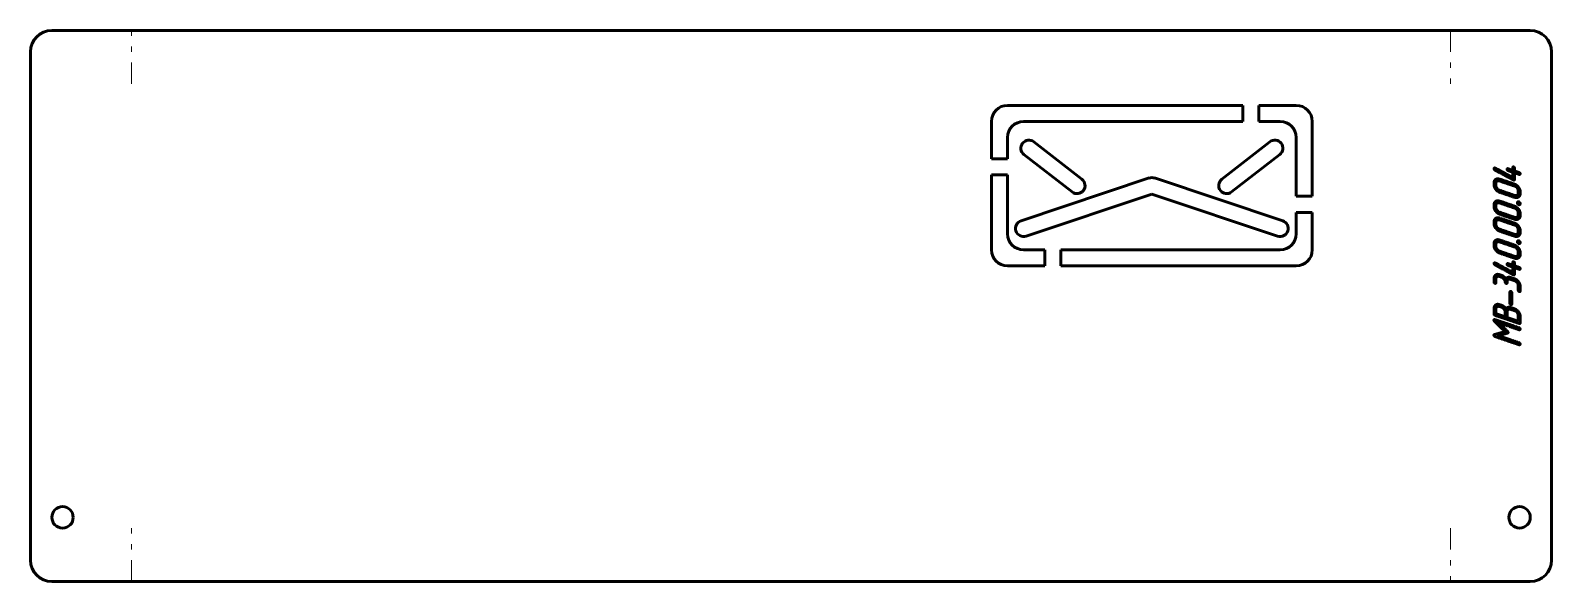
# Model space of a CAD drawing. Header units: millimetres. Extents: x -55 to 230, y 104 to 207.
import ezdxf

# ---------------------------------------------------------------- set-up
doc = ezdxf.new("R2010")
doc.units = ezdxf.units.MM
doc.linetypes.add('K5LT32768', pattern=[12, 4, -2, 1, -2, 1, -2])
doc.linetypes.add('K5LT32769', pattern=[0])
doc.layers.add('Системный слой (1)', color=7, linetype='Continuous')

msp = doc.modelspace()

# ---------------------------------------------------------------- linework, layer by layer
at = {"layer": 'Системный слой (1)', "color": 150, "linetype": 'K5LT32769', "lineweight": 60}
for p, q in [((-50.53, 206.78), (-37.53, 206.78)), ((-37.53, 206.78), (-33.76, 206.78)), ((-33.76, 206.78), (209.24, 206.78)), ((209.24, 206.78), (213.01, 206.78)), ((213.01, 206.78), (226.01, 206.78)), ((-54.53, 107.78), (-54.53, 202.78)), ((230.01, 202.78), (230.01, 107.78)), ((128.24, 192.78), (172.24, 192.78)), ((172.24, 192.78), (172.24, 189.78)), ((175.24, 192.78), (182.24, 192.78)), ((175.24, 189.78), (175.24, 192.78)), ((125.24, 182.78), (125.24, 189.78)), ((172.24, 189.78), (131.24, 189.78)), ((179.24, 189.78), (175.24, 189.78)), ((185.24, 189.78), (185.24, 175.78)), ((128.24, 186.78), (128.24, 182.78)), ((133.16, 185.97), (142.16, 178.97)), ((168.31, 178.97), (177.31, 185.97)), ((182.24, 175.78), (182.24, 186.78)), ((128.24, 182.78), (125.24, 182.78)), ((140.31, 176.6), (131.31, 183.6)), ((179.16, 183.6), (170.16, 176.6)), ((125.24, 165.78), (125.24, 179.78)), ((125.24, 179.78), (128.24, 179.78)), ((128.24, 179.78), (128.24, 168.78)), ((130.76, 171.21), (154.76, 179.21)), ((155.71, 179.21), (179.71, 171.21)), ((155.24, 176.2), (131.71, 168.36)), ((178.76, 168.36), (155.24, 176.2)), ((185.24, 175.78), (182.24, 175.78)), ((182.24, 172.78), (185.24, 172.78)), ((182.24, 168.78), (182.24, 172.78)), ((185.24, 172.78), (185.24, 165.78)), ((131.24, 165.78), (135.24, 165.78)), ((135.24, 165.78), (135.24, 162.78)), ((138.24, 165.78), (179.24, 165.78)), ((138.24, 162.78), (138.24, 165.78)), ((135.24, 162.78), (128.24, 162.78)), ((182.24, 162.78), (138.24, 162.78)), ((-37.53, 103.78), (-50.53, 103.78)), ((-33.76, 103.78), (-37.53, 103.78)), ((209.24, 103.78), (-33.76, 103.78)), ((213.01, 103.78), (209.24, 103.78)), ((226.01, 103.78), (213.01, 103.78))]:
    msp.add_line(p, q, dxfattribs=at)
at = {"layer": 'Системный слой (1)', "color": 7, "linetype": 'K5LT32768', "lineweight": 18}
for p, q in [((-35.65, 196.78), (-35.65, 206.78)), ((211.12, 206.78), (211.12, 196.78)), ((-35.65, 103.78), (-35.65, 113.78)), ((211.12, 113.78), (211.12, 103.78))]:
    msp.add_line(p, q, dxfattribs=at)
at = {"layer": 'Системный слой (1)', "color": 150, "linetype": 'K5LT32769', "lineweight": 60}
for centre in [(-48.53, 115.78), (224.01, 115.78)]:
    msp.add_circle(centre, 2, dxfattribs=at)
for centre, radius, start, end in [((-50.53, 202.78), 4, 90, 180), ((226.01, 202.78), 4, 0, 90), ((128.24, 189.78), 3, 90, 180), ((182.24, 189.78), 3, 0, 90), ((131.24, 186.78), 3, 90, 180), ((179.24, 186.78), 3, 0, 90), ((132.24, 184.78), 1.5, 52.125, 232.125), ((178.24, 184.78), 1.5, 307.875, 127.875), ((155.24, 177.78), 1.5, 71.5651, 108.4349), ((141.24, 177.78), 1.5, 232.125, 52.125), ((169.24, 177.78), 1.5, 127.875, 307.875), ((131.24, 169.78), 1.5, 108.4349, 288.4349), ((179.24, 169.78), 1.5, 251.5651, 71.5651), ((131.24, 168.78), 3, 180, 270), ((179.24, 168.78), 3, 270, 0), ((128.24, 165.78), 3, 180, 270), ((182.24, 165.78), 3, 270, 0), ((-50.53, 107.78), 4, 180, 270), ((226.01, 107.78), 4, 270, 0)]:
    msp.add_arc(centre, radius, start, end, dxfattribs=at)
for points, knots in [([(222.73, 180.64), (222.73, 180.9), (222.73, 181.17), (222.73, 181.23), (222.79, 181.27), (222.84, 181.3), (222.9, 181.28), (222.97, 181.26), (223.02, 181.2), (223.08, 181.13), (223.08, 181.05), (223.08, 180.78), (223.08, 180.52), (223.52, 180.37), (223.95, 180.22), (224.04, 180.19), (224.09, 180.13), (224.13, 180.07), (224.13, 179.99), (224.13, 179.96), (224.09, 179.88), (224.04, 179.84), (223.95, 179.87), (223.52, 180.02), (223.08, 180.17), (223.08, 179.56), (223.08, 178.95), (223.08, 178.87), (223.03, 178.84), (222.98, 178.81), (222.91, 178.83), (222.89, 178.84), (222.87, 178.85), (221.13, 179.79), (219.38, 180.73), (219.31, 180.77), (219.28, 180.83), (219.26, 180.89), (219.24, 180.95), (219.24, 181.02), (219.29, 181.06), (219.34, 181.09), (219.41, 181.07), (219.43, 181.06), (219.45, 181.05), (221.09, 180.17), (222.73, 179.28), (222.73, 179.79), (222.73, 180.29), (222.29, 180.44), (221.85, 180.59), (221.8, 180.61), (221.74, 180.68), (221.68, 180.75), (221.68, 180.82), (221.68, 180.88), (221.73, 180.92), (221.77, 180.97), (221.85, 180.94), (222.29, 180.79), (222.73, 180.64)], [0, 0, 0, 0.030618, 0.030618, 0.03756, 0.03756, 0.044785, 0.044785, 0.053394, 0.053394, 0.062797, 0.062797, 0.093414, 0.093414, 0.147052, 0.147052, 0.156656, 0.156656, 0.165269, 0.165269, 0.172054, 0.172054, 0.180162, 0.180162, 0.233799, 0.233799, 0.304739, 0.304739, 0.311987, 0.311987, 0.319164, 0.319164, 0.321805, 0.321805, 0.552186, 0.552186, 0.560513, 0.560513, 0.567778, 0.567778, 0.574861, 0.574861, 0.582425, 0.582425, 0.584853, 0.584853, 0.801396, 0.801396, 0.859966, 0.859966, 0.913741, 0.913741, 0.922396, 0.922396, 0.93154, 0.93154, 0.938308, 0.938308, 0.946226, 0.946226, 1, 1, 1]), ([(223.08, 178.05), (223.51, 177.9), (223.82, 177.49), (224.13, 177.08), (224.13, 176.64), (224.13, 176.47), (224.13, 176.29), (224.13, 175.89), (223.82, 175.67), (223.52, 175.45), (223.08, 175.6), (221.69, 176.08), (220.29, 176.55), (219.87, 176.69), (219.56, 177.1), (219.24, 177.51), (219.24, 177.95), (219.24, 178.13), (219.24, 178.3), (219.24, 178.73), (219.55, 178.94), (219.85, 179.14), (220.29, 178.99), (221.69, 178.52), (223.08, 178.05)], [0, 0, 0, 0.070547, 0.070547, 0.139523, 0.139523, 0.165731, 0.165731, 0.219777, 0.219777, 0.278188, 0.278188, 0.499702, 0.499702, 0.569649, 0.569649, 0.638934, 0.638934, 0.665142, 0.665142, 0.72046, 0.72046, 0.778487, 0.778487, 1, 1, 1]), ([(223.08, 177.7), (221.69, 178.17), (220.29, 178.65), (220, 178.74), (219.8, 178.61), (219.59, 178.47), (219.59, 178.18), (219.59, 178.01), (219.59, 177.83), (219.59, 177.54), (219.8, 177.27), (220, 177), (220.29, 176.9), (221.69, 176.42), (223.08, 175.95), (223.36, 175.85), (223.57, 175.99), (223.78, 176.14), (223.78, 176.41), (223.78, 176.58), (223.78, 176.76), (223.78, 177.04), (223.58, 177.32), (223.38, 177.59), (223.08, 177.7)], [0, 0, 0, 0.266274, 0.266274, 0.312507, 0.312507, 0.3571, 0.3571, 0.388591, 0.388591, 0.443591, 0.443591, 0.500255, 0.500255, 0.766529, 0.766529, 0.812702, 0.812702, 0.856539, 0.856539, 0.88803, 0.88803, 0.942507, 0.942507, 1, 1, 1]), ([(223.08, 173.94), (223.51, 173.8), (223.82, 173.39), (224.13, 172.98), (224.13, 172.54), (224.13, 172.37), (224.13, 172.19), (224.13, 171.79), (223.82, 171.57), (223.52, 171.35), (223.08, 171.5), (221.69, 171.97), (220.29, 172.45), (219.87, 172.59), (219.56, 173), (219.24, 173.41), (219.24, 173.85), (219.24, 174.03), (219.24, 174.2), (219.24, 174.63), (219.55, 174.84), (219.85, 175.04), (220.29, 174.89), (221.69, 174.42), (223.08, 173.94)], [0, 0, 0, 0.070547, 0.070547, 0.139523, 0.139523, 0.165731, 0.165731, 0.219777, 0.219777, 0.278188, 0.278188, 0.499702, 0.499702, 0.569649, 0.569649, 0.638934, 0.638934, 0.665142, 0.665142, 0.72046, 0.72046, 0.778487, 0.778487, 1, 1, 1]), ([(223.08, 173.6), (221.69, 174.07), (220.29, 174.54), (220, 174.64), (219.8, 174.51), (219.59, 174.37), (219.59, 174.08), (219.59, 173.91), (219.59, 173.73), (219.59, 173.44), (219.8, 173.17), (220, 172.9), (220.29, 172.8), (221.69, 172.32), (223.08, 171.85), (223.36, 171.75), (223.57, 171.89), (223.78, 172.03), (223.78, 172.31), (223.78, 172.48), (223.78, 172.66), (223.78, 172.94), (223.58, 173.22), (223.38, 173.49), (223.08, 173.6)], [0, 0, 0, 0.266274, 0.266274, 0.312507, 0.312507, 0.3571, 0.3571, 0.388591, 0.388591, 0.443591, 0.443591, 0.500255, 0.500255, 0.766529, 0.766529, 0.812702, 0.812702, 0.856539, 0.856539, 0.88803, 0.88803, 0.942507, 0.942507, 1, 1, 1]), ([(223.6, 174.58), (223.6, 174.68), (223.69, 174.73), (223.77, 174.79), (223.87, 174.76), (223.96, 174.72), (224.04, 174.63), (224.13, 174.53), (224.13, 174.41), (224.13, 174.28), (224.05, 174.24), (223.97, 174.2), (223.87, 174.23), (223.81, 174.25), (223.71, 174.35), (223.6, 174.46), (223.6, 174.58)], [0, 0, 0, 0.106978, 0.106978, 0.218202, 0.218202, 0.350758, 0.350758, 0.495615, 0.495615, 0.609624, 0.609624, 0.725215, 0.725215, 0.845998, 0.845998, 1, 1, 1]), ([(223.08, 170.77), (223.51, 170.62), (223.82, 170.21), (224.13, 169.8), (224.13, 169.36), (224.13, 169.19), (224.13, 169.02), (224.13, 168.61), (223.82, 168.4), (223.52, 168.18), (223.08, 168.33), (221.69, 168.8), (220.29, 169.27), (219.87, 169.42), (219.56, 169.83), (219.24, 170.24), (219.24, 170.68), (219.24, 170.85), (219.24, 171.02), (219.24, 171.45), (219.55, 171.66), (219.85, 171.87), (220.29, 171.72), (221.69, 171.24), (223.08, 170.77)], [0, 0, 0, 0.070547, 0.070547, 0.139523, 0.139523, 0.165731, 0.165731, 0.219777, 0.219777, 0.278188, 0.278188, 0.499702, 0.499702, 0.569649, 0.569649, 0.638934, 0.638934, 0.665142, 0.665142, 0.72046, 0.72046, 0.778487, 0.778487, 1, 1, 1]), ([(223.08, 170.42), (221.69, 170.89), (220.29, 171.37), (220, 171.47), (219.8, 171.33), (219.59, 171.19), (219.59, 170.91), (219.59, 170.73), (219.59, 170.56), (219.59, 170.27), (219.8, 169.99), (220, 169.72), (220.29, 169.62), (221.69, 169.15), (223.08, 168.67), (223.36, 168.58), (223.57, 168.72), (223.78, 168.86), (223.78, 169.13), (223.78, 169.31), (223.78, 169.48), (223.78, 169.77), (223.58, 170.04), (223.38, 170.32), (223.08, 170.42)], [0, 0, 0, 0.266274, 0.266274, 0.312507, 0.312507, 0.3571, 0.3571, 0.388591, 0.388591, 0.443591, 0.443591, 0.500255, 0.500255, 0.766529, 0.766529, 0.812702, 0.812702, 0.856539, 0.856539, 0.88803, 0.88803, 0.942507, 0.942507, 1, 1, 1]), ([(223.08, 166.67), (223.51, 166.52), (223.82, 166.11), (224.13, 165.7), (224.13, 165.26), (224.13, 165.09), (224.13, 164.91), (224.13, 164.51), (223.82, 164.29), (223.52, 164.07), (223.08, 164.22), (221.69, 164.7), (220.29, 165.17), (219.87, 165.31), (219.56, 165.73), (219.24, 166.14), (219.24, 166.57), (219.24, 166.75), (219.24, 166.92), (219.24, 167.35), (219.55, 167.56), (219.85, 167.77), (220.29, 167.62), (221.69, 167.14), (223.08, 166.67)], [0, 0, 0, 0.070547, 0.070547, 0.139523, 0.139523, 0.165731, 0.165731, 0.219777, 0.219777, 0.278188, 0.278188, 0.499702, 0.499702, 0.569649, 0.569649, 0.638934, 0.638934, 0.665142, 0.665142, 0.72046, 0.72046, 0.778487, 0.778487, 1, 1, 1]), ([(223.08, 166.32), (221.69, 166.79), (220.29, 167.27), (220, 167.37), (219.8, 167.23), (219.59, 167.09), (219.59, 166.8), (219.59, 166.63), (219.59, 166.46), (219.59, 166.17), (219.8, 165.89), (220, 165.62), (220.29, 165.52), (221.69, 165.05), (223.08, 164.57), (223.36, 164.48), (223.57, 164.62), (223.78, 164.76), (223.78, 165.03), (223.78, 165.21), (223.78, 165.38), (223.78, 165.66), (223.58, 165.94), (223.38, 166.22), (223.08, 166.32)], [0, 0, 0, 0.266274, 0.266274, 0.312507, 0.312507, 0.3571, 0.3571, 0.388591, 0.388591, 0.443591, 0.443591, 0.500255, 0.500255, 0.766529, 0.766529, 0.812702, 0.812702, 0.856539, 0.856539, 0.88803, 0.88803, 0.942507, 0.942507, 1, 1, 1]), ([(223.6, 167.31), (223.6, 167.4), (223.69, 167.46), (223.77, 167.51), (223.87, 167.48), (223.96, 167.45), (224.04, 167.35), (224.13, 167.26), (224.13, 167.13), (224.13, 167.01), (224.05, 166.96), (223.97, 166.92), (223.87, 166.96), (223.81, 166.98), (223.71, 167.08), (223.6, 167.18), (223.6, 167.31)], [0, 0, 0, 0.106978, 0.106978, 0.218202, 0.218202, 0.350758, 0.350758, 0.495615, 0.495615, 0.609624, 0.609624, 0.725215, 0.725215, 0.845998, 0.845998, 1, 1, 1]), ([(222.73, 162.91), (222.73, 163.18), (222.73, 163.44), (222.73, 163.5), (222.79, 163.54), (222.84, 163.58), (222.9, 163.55), (222.97, 163.53), (223.02, 163.47), (223.08, 163.4), (223.08, 163.32), (223.08, 163.06), (223.08, 162.79), (223.52, 162.64), (223.95, 162.5), (224.04, 162.47), (224.09, 162.4), (224.13, 162.34), (224.13, 162.26), (224.13, 162.23), (224.09, 162.15), (224.04, 162.12), (223.95, 162.15), (223.52, 162.3), (223.08, 162.44), (223.08, 161.83), (223.08, 161.22), (223.08, 161.15), (223.03, 161.11), (222.98, 161.08), (222.91, 161.11), (222.89, 161.11), (222.87, 161.12), (221.13, 162.07), (219.38, 163.01), (219.31, 163.04), (219.28, 163.1), (219.26, 163.16), (219.24, 163.22), (219.24, 163.29), (219.29, 163.33), (219.34, 163.37), (219.41, 163.34), (219.43, 163.33), (219.45, 163.32), (221.09, 162.44), (222.73, 161.56), (222.73, 162.06), (222.73, 162.56), (222.29, 162.71), (221.85, 162.86), (221.8, 162.88), (221.74, 162.95), (221.68, 163.02), (221.68, 163.09), (221.68, 163.16), (221.73, 163.2), (221.77, 163.24), (221.85, 163.21), (222.29, 163.06), (222.73, 162.91)], [0, 0, 0, 0.030618, 0.030618, 0.03756, 0.03756, 0.044785, 0.044785, 0.053394, 0.053394, 0.062797, 0.062797, 0.093414, 0.093414, 0.147052, 0.147052, 0.156656, 0.156656, 0.165269, 0.165269, 0.172054, 0.172054, 0.180162, 0.180162, 0.233799, 0.233799, 0.304739, 0.304739, 0.311987, 0.311987, 0.319164, 0.319164, 0.321805, 0.321805, 0.552186, 0.552186, 0.560513, 0.560513, 0.567778, 0.567778, 0.574861, 0.574861, 0.582425, 0.582425, 0.584853, 0.584853, 0.801396, 0.801396, 0.859966, 0.859966, 0.913741, 0.913741, 0.922396, 0.922396, 0.93154, 0.93154, 0.938308, 0.938308, 0.946226, 0.946226, 1, 1, 1]), ([(221.45, 160.36), (221.57, 160.55), (221.83, 160.63), (222.09, 160.7), (222.38, 160.6), (222.73, 160.48), (223.08, 160.36), (223.52, 160.22), (223.82, 159.81), (224.13, 159.4), (224.13, 158.96), (224.13, 158.53), (224.13, 158.09), (224.13, 158.01), (224.08, 157.98), (224.02, 157.95), (223.95, 157.97), (223.91, 157.99), (223.85, 158.05), (223.78, 158.12), (223.78, 158.21), (223.78, 158.64), (223.78, 159.08), (223.78, 159.37), (223.58, 159.64), (223.37, 159.92), (223.08, 160.01), (222.73, 160.13), (222.38, 160.25), (222.09, 160.35), (221.89, 160.22), (221.69, 160.09), (221.69, 159.79), (221.69, 159.71), (221.69, 159.62), (221.69, 159.54), (221.64, 159.51), (221.58, 159.48), (221.51, 159.5), (221.47, 159.52), (221.4, 159.58), (221.34, 159.65), (221.34, 159.74), (221.34, 160.03), (221.13, 160.3), (220.93, 160.57), (220.64, 160.67), (220.46, 160.73), (220.29, 160.79), (220, 160.89), (219.8, 160.76), (219.59, 160.63), (219.59, 160.33), (219.59, 159.98), (219.59, 159.63), (219.59, 159.55), (219.54, 159.52), (219.49, 159.49), (219.42, 159.52), (219.38, 159.53), (219.31, 159.6), (219.24, 159.66), (219.24, 159.75), (219.24, 160.1), (219.24, 160.45), (219.24, 160.89), (219.55, 161.09), (219.85, 161.29), (220.29, 161.14), (220.46, 161.08), (220.64, 161.02), (220.7, 161), (220.75, 160.98), (220.79, 160.97), (220.82, 160.96), (220.86, 160.93), (220.89, 160.91), (220.99, 160.87), (221.09, 160.77), (221.28, 160.61), (221.45, 160.36)], [0, 0, 0, 0.027632, 0.027632, 0.060339, 0.060339, 0.103225, 0.103225, 0.158012, 0.158012, 0.211193, 0.211193, 0.261936, 0.261936, 0.269385, 0.269385, 0.27689, 0.27689, 0.284684, 0.284684, 0.294752, 0.294752, 0.345483, 0.345483, 0.380949, 0.380949, 0.417492, 0.417492, 0.460365, 0.460365, 0.490183, 0.490183, 0.518995, 0.518995, 0.529128, 0.529128, 0.536574, 0.536574, 0.54408, 0.54408, 0.551874, 0.551874, 0.561942, 0.561942, 0.597356, 0.597356, 0.633873, 0.633873, 0.655308, 0.655308, 0.685116, 0.685116, 0.713909, 0.713909, 0.754544, 0.754544, 0.761999, 0.761999, 0.769504, 0.769504, 0.777301, 0.777301, 0.787378, 0.787378, 0.828013, 0.828013, 0.871034, 0.871034, 0.915977, 0.915977, 0.937414, 0.937414, 0.94449, 0.94449, 0.948776, 0.948776, 0.953607, 0.953607, 0.967888, 0.967888, 1, 1, 1]), ([(222.56, 157.76), (222.56, 156.72), (222.56, 155.67), (222.56, 155.59), (222.51, 155.56), (222.45, 155.53), (222.38, 155.55), (222.35, 155.57), (222.28, 155.63), (222.21, 155.7), (222.21, 155.79), (222.21, 156.84), (222.21, 157.88), (222.21, 157.94), (222.26, 157.98), (222.32, 158.02), (222.38, 158), (222.45, 157.98), (222.5, 157.91), (222.56, 157.85), (222.56, 157.76)], [0, 0, 0, 0.394636, 0.394636, 0.418773, 0.418773, 0.443093, 0.443093, 0.468353, 0.468353, 0.500986, 0.500986, 0.895621, 0.895621, 0.918141, 0.918141, 0.941577, 0.941577, 0.969503, 0.969503, 1, 1, 1]), ([(224.13, 152.14), (224.13, 151.96), (223.95, 152.02), (221.69, 152.79), (219.42, 153.56), (219.24, 153.62), (219.24, 153.8), (219.24, 154.32), (219.24, 154.85), (219.24, 155.28), (219.55, 155.48), (219.7, 155.59), (219.89, 155.6), (219.98, 155.6), (220.07, 155.59), (220.13, 155.58), (220.18, 155.57), (220.24, 155.55), (220.29, 155.53), (220.46, 155.47), (220.64, 155.42), (220.89, 155.33), (221.09, 155.17), (221.29, 155.01), (221.46, 154.75), (221.58, 154.95), (221.84, 155.02), (222.1, 155.09), (222.38, 155), (222.73, 154.88), (223.08, 154.76), (223.5, 154.62), (223.81, 154.19), (224.13, 153.75), (224.13, 153.36), (224.13, 152.75), (224.13, 152.14)], [0, 0, 0, 0.018579, 0.018579, 0.355514, 0.355514, 0.377681, 0.377681, 0.451522, 0.451522, 0.503493, 0.503493, 0.528773, 0.528773, 0.541809, 0.541809, 0.549797, 0.549797, 0.557838, 0.557838, 0.583775, 0.583775, 0.620088, 0.620088, 0.659491, 0.659491, 0.69377, 0.69377, 0.732379, 0.732379, 0.784185, 0.784185, 0.8507, 0.8507, 0.914141, 0.914141, 1, 1, 1]), ([(221.34, 153.26), (221.34, 153.69), (221.34, 154.13), (221.34, 154.42), (221.14, 154.69), (220.93, 154.97), (220.64, 155.07), (220.46, 155.13), (220.29, 155.18), (220, 155.28), (219.8, 155.15), (219.59, 155.02), (219.59, 154.72), (219.59, 154.29), (219.59, 153.85), (220.47, 153.56), (221.34, 153.26)], [0, 0, 0, 0.140439, 0.140439, 0.238485, 0.238485, 0.340059, 0.340059, 0.399462, 0.399462, 0.482091, 0.482091, 0.561948, 0.561948, 0.702387, 0.702387, 1, 1, 1]), ([(223.78, 152.43), (223.78, 152.95), (223.78, 153.48), (223.78, 153.76), (223.58, 154.03), (223.38, 154.31), (223.08, 154.41), (222.73, 154.53), (222.38, 154.65), (222.11, 154.74), (221.9, 154.6), (221.69, 154.46), (221.69, 154.19), (221.69, 153.66), (221.69, 153.14), (222.73, 152.78), (223.78, 152.43)], [0, 0, 0, 0.143981, 0.143981, 0.226989, 0.226989, 0.314553, 0.314553, 0.415921, 0.415921, 0.485277, 0.485277, 0.552422, 0.552422, 0.696403, 0.696403, 1, 1, 1]), ([(223.95, 151.19), (224.03, 151.16), (224.08, 151.1), (224.12, 151.03), (224.12, 150.96), (224.12, 150.92), (224.08, 150.85), (224.04, 150.81), (223.95, 150.84), (221.99, 151.51), (220.04, 152.17), (220.9, 151.34), (221.77, 150.51), (221.88, 150.41), (221.88, 150.32), (221.88, 150.24), (221.77, 150.21), (220.91, 149.97), (220.04, 149.73), (221.99, 149.07), (223.95, 148.4), (224.03, 148.38), (224.08, 148.31), (224.12, 148.25), (224.12, 148.17), (224.12, 148.14), (224.08, 148.06), (224.04, 148.02), (223.95, 148.05), (221.68, 148.82), (219.42, 149.59), (219.33, 149.62), (219.27, 149.69), (219.22, 149.75), (219.22, 149.82), (219.22, 149.87), (219.24, 149.9), (219.25, 149.91), (219.33, 149.95), (220.34, 150.23), (221.35, 150.5), (220.34, 151.47), (219.33, 152.43), (219.22, 152.54), (219.22, 152.64), (219.22, 152.7), (219.27, 152.73), (219.33, 152.76), (219.42, 152.73), (221.68, 151.96), (223.95, 151.19)], [0, 0, 0, 0.005598, 0.005598, 0.010627, 0.010627, 0.014588, 0.014588, 0.019317, 0.019317, 0.159575, 0.159575, 0.241146, 0.241146, 0.248765, 0.248765, 0.254469, 0.254469, 0.315506, 0.315506, 0.455638, 0.455638, 0.46124, 0.46124, 0.466271, 0.466271, 0.470232, 0.470232, 0.474957, 0.474957, 0.637264, 0.637264, 0.643288, 0.643288, 0.648227, 0.648227, 0.651084, 0.651084, 0.654538, 0.654538, 0.725695, 0.725695, 0.820615, 0.820615, 0.828756, 0.828756, 0.832591, 0.832591, 0.837693, 0.837693, 1, 1, 1])]:
    msp.add_open_spline(points, degree=2, knots=knots, dxfattribs=at)

doc.saveas('drawing.dxf')
